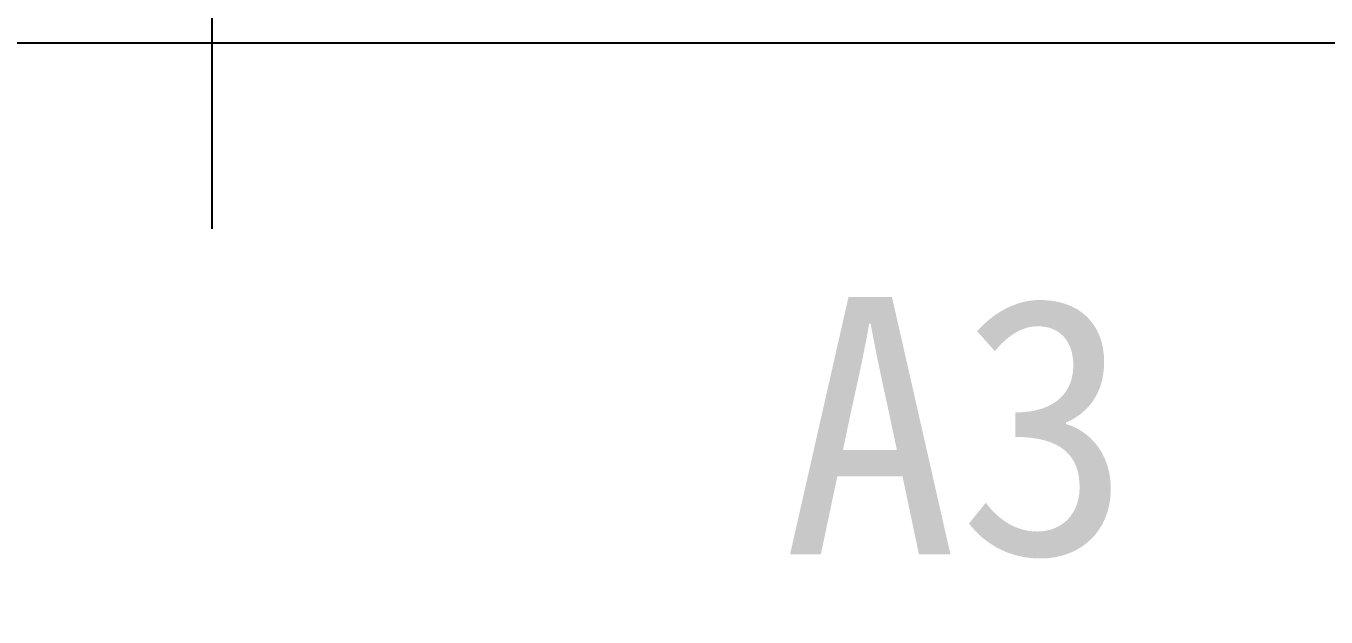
# Model space of a CAD drawing. Header units: millimetres. Extents: x 34817 to 170845, y 26625 to 47482.
# Drawn here: x 125503 to 134099, y 26625 to 30531 of the extents above; entities that cross this region are included whole.
import ezdxf
from ezdxf.enums import TextEntityAlignment as Align

# ---------------------------------------------------------------- set-up
doc = ezdxf.new("R2010")
doc.units = ezdxf.units.MM
doc.layers.get('0').update_dxf_attribs({"color": 142})
doc.layers.add('A-LIBRARY-图框', color=13, linetype='Continuous')
doc.layers.add('【公众号：Design大数据】加微信：koomoo88', color=120, linetype='Continuous')
doc.styles.add('黑体', font='simhei_0.ttf')

# ---------------------------------------------------------------- blocks, each defined once
blk = doc.blocks.new('A$A20FB58630')
at = {"layer": 'A-LIBRARY-图框', "color": 1}
for p, q in [((36.09, 456.09), (36.09, -36.09)), ((666.17, 0), (0, 0))]:
    blk.add_line(p, q, dxfattribs=at)
at = {"style": '黑体'}
for tag, height, p in [('XXX', 3.5, (589.83, 374.91)), ('材料清单', 2.5, (592.38, 64.41)), ('1:60', 2.5, (579.33, 35.91)), ('2019.05', 2.5, (611.83, 35.91)), ('PL-00', 2.5, (592.33, 26.91))]:
    blk.add_attdef(tag, text='', height=height, dxfattribs=at).set_placement(p, align=Align.MIDDLE_CENTER)
blk.add_attdef('XXX室内装饰设计施工图', text='', height=3.5, rotation=90, dxfattribs=at).set_placement((577.33, 253.91), align=Align.MIDDLE_CENTER)

msp = doc.modelspace()

# ---------------------------------------------------------------- block references
at = {"layer": 'A-LIBRARY-图框', "xscale": 34.03219720310778, "yscale": 34.03219720310778, "zscale": 34.03219720310778}
for p in [(102831.2, 30418.1), (125502.6, 30418.1)]:
    msp.add_blockref('A$A20FB58630', p, dxfattribs=at)

# ---------------------------------------------------------------- texts
at = {"layer": '【公众号：Design大数据】加微信：koomoo88', "style": '黑体'}
msp.add_text('A3   1/50', height=1701.61, dxfattribs=at).set_placement((130506.7, 27039.2))

doc.saveas('drawing.dxf')
